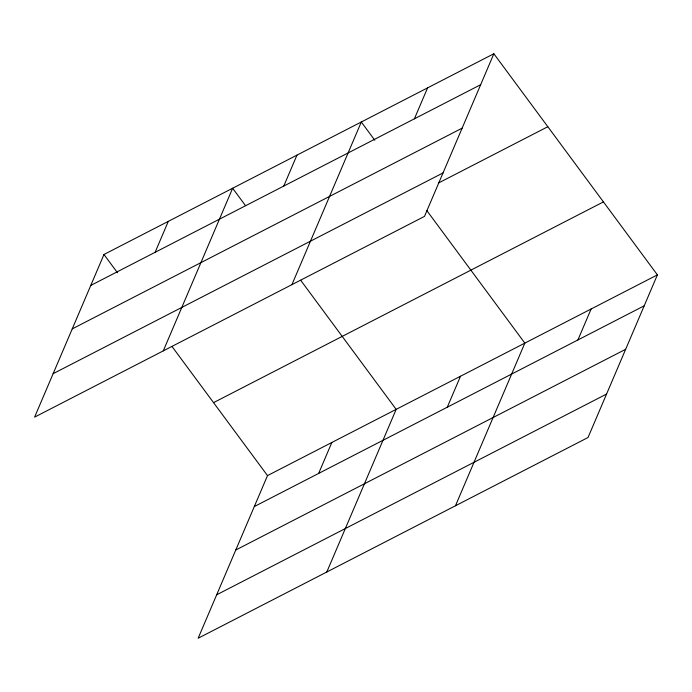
<?xml version="1.0" encoding="UTF-8"?>
<svg xmlns="http://www.w3.org/2000/svg" width="692" height="692" viewBox="0 0 692 692"><rect width="100%" height="100%" fill="white"/><g stroke="black" fill="none" stroke-linecap="round" stroke-linejoin="round"><path stroke-width="1.04" d="M493.863 53.751L103.973 254.483L34.6 417.129L424.49 216.397L493.863 53.751L657.4 274.871L588.027 437.517L198.137 638.249L267.51 475.603L657.4 274.871M155.103 252.312L168.303 221.362M163.269 350.887L232.642 188.241L245.487 205.619M283.772 186.07L296.972 155.12M291.929 284.646L361.302 122L374.796 140.242M414.387 118.825L427.587 87.875M318.64 473.432L331.84 442.482M326.797 572.007L396.17 409.361L300.665 280.225M447.3 407.19L460.5 376.24M455.466 505.766L524.839 343.12L426.774 210.524M577.915 339.945L591.115 308.995M90.773 285.433L480.663 84.701M72.236 328.89L462.126 128.158M53.137 373.671L443.027 172.931M438.321 183.103L547.83 126.722M213.543 402.64L603.433 201.9M254.31 506.553L644.2 305.821M235.773 550.01L625.663 349.278M216.674 594.791L606.564 394.059M103.973 254.483L117.467 272.726M171.997 346.467L267.51 475.603"/></g></svg>
